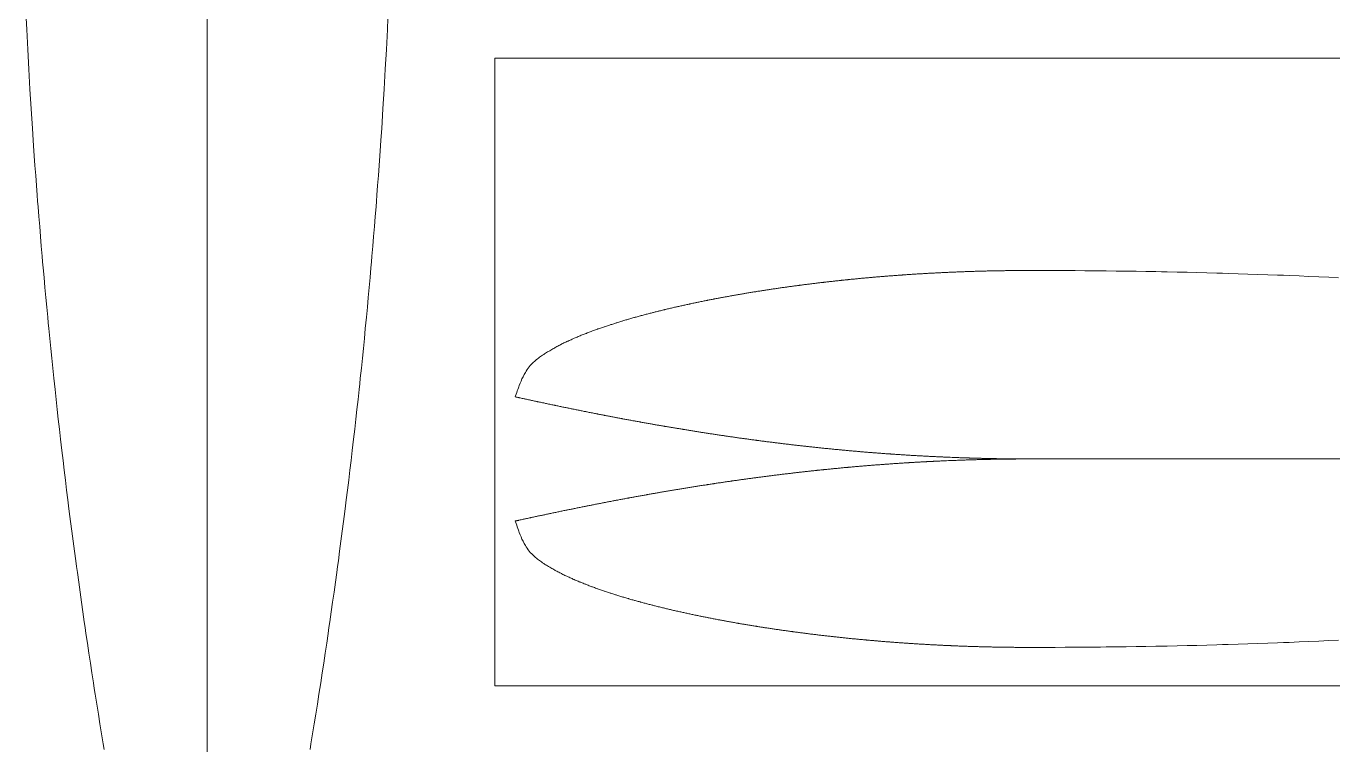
# Model space of a CAD drawing. Units: millimetres at full size, sheet at 1:15. Extents: x -2055 to 2560, y -3096 to 1736.
# Drawn here: x -1852 to 292, y -635 to 545 of the extents above; entities that cross this region are included whole.
import ezdxf

# ---------------------------------------------------------------- set-up
doc = ezdxf.new("R2010")
doc.units = ezdxf.units.MM
doc.header["$LTSCALE"] = 15
doc.layers.add('1-4_B0型紙印刷レイアウト', color=7, linetype='Continuous', lineweight=9)

msp = doc.modelspace()

# ---------------------------------------------------------------- linework, layer by layer
at = {"layer": '1-4_B0型紙印刷レイアウト'}
for p, q in [((-1555.54, 1062.65), (-1555.54, -1242.35)), ((-193.97, -165.59), (2111.03, -165.59))]:
    msp.add_line(p, q, dxfattribs=at)
for points in [[(-1852.49, 557.65), (-1851.56, 538.81), (-1849.89, 506.33), (-1848.11, 473.86), (-1846.24, 441.39), (-1844.25, 408.93), (-1842.16, 376.47), (-1840.9, 357.65), (-1840.26, 348.23), (-1839.12, 331.99), (-1837.96, 315.76), (-1836.77, 299.52), (-1835.56, 283.29), (-1834.32, 267.06), (-1833.59, 257.65), (-1832.86, 248.23), (-1831.57, 231.99), (-1830.26, 215.76), (-1828.92, 199.52), (-1827.56, 183.29), (-1826.18, 167.06), (-1825.37, 157.65), (-1824.55, 148.23), (-1823.11, 131.99), (-1821.65, 115.76), (-1820.17, 99.52), (-1818.66, 83.29), (-1817.13, 67.06), (-1816.22, 57.65), (-1815.31, 48.23), (-1813.71, 31.99), (-1812.09, 15.75), (-1810.43, -0.48), (-1808.76, -16.71), (-1807.06, -32.94), (-1806.06, -42.35), (-1805.05, -51.77)], [(-1258.59, 557.65), (-1259.52, 538.81), (-1261.19, 506.33), (-1262.96, 473.86), (-1264.84, 441.39), (-1266.82, 408.93), (-1268.91, 376.47), (-1270.17, 357.65), (-1270.82, 348.23), (-1271.95, 331.99), (-1273.12, 315.76), (-1274.3, 299.52), (-1275.52, 283.29), (-1276.75, 267.06), (-1277.48, 257.65), (-1278.22, 248.23), (-1279.51, 231.99), (-1280.82, 215.76), (-1282.15, 199.52), (-1283.51, 183.29), (-1284.9, 167.06), (-1285.71, 157.65), (-1286.53, 148.23), (-1287.96, 131.99), (-1289.42, 115.76), (-1290.9, 99.52), (-1292.41, 83.29), (-1293.95, 67.06), (-1294.85, 57.65), (-1295.77, 48.23), (-1297.37, 31.99), (-1298.99, 15.75), (-1300.64, -0.48), (-1302.32, -16.71), (-1304.02, -32.94), (-1305.02, -42.35), (-1306.02, -51.77)], [(-473.03, 131.54), (-473.97, 131.45), (-474.92, 131.37), (-476.54, 131.22), (-478.16, 131.07), (-479.79, 130.92), (-481.41, 130.77), (-483.03, 130.61), (-483.97, 130.52), (-484.92, 130.44), (-486.54, 130.28), (-488.16, 130.12), (-489.79, 129.97), (-491.41, 129.81), (-493.03, 129.65), (-493.97, 129.56), (-494.92, 129.47), (-496.54, 129.31), (-498.16, 129.15), (-499.79, 128.98), (-501.41, 128.82), (-503.03, 128.65), (-503.97, 128.56), (-504.92, 128.46), (-506.54, 128.3), (-508.16, 128.13), (-509.79, 127.96), (-511.41, 127.79), (-513.03, 127.62), (-513.97, 127.52), (-514.92, 127.42), (-516.54, 127.25), (-518.16, 127.08), (-519.79, 126.9), (-521.41, 126.73), (-523.03, 126.55), (-523.97, 126.45), (-524.92, 126.35), (-526.54, 126.17), (-528.16, 125.99)], [(-416.54, 136.12), (-418.16, 136), (-419.79, 135.88), (-421.41, 135.76), (-423.03, 135.65), (-423.97, 135.58), (-424.92, 135.51), (-426.54, 135.39), (-428.16, 135.26), (-429.79, 135.14), (-431.41, 135.02), (-433.03, 134.89), (-433.97, 134.82), (-434.92, 134.75), (-436.54, 134.62), (-438.16, 134.49), (-439.79, 134.37), (-441.41, 134.24), (-443.03, 134.11), (-443.97, 134.03), (-444.92, 133.96), (-446.54, 133.83), (-448.16, 133.69), (-449.79, 133.56), (-451.41, 133.43), (-453.03, 133.29), (-453.97, 133.21), (-454.92, 133.13), (-456.54, 133), (-458.16, 132.86), (-459.79, 132.72), (-461.41, 132.57), (-463.03, 132.43), (-463.97, 132.35), (-464.92, 132.27), (-466.54, 132.12), (-468.16, 131.98), (-469.79, 131.83), (-471.41, 131.69), (-473.03, 131.54)], [(-361.41, 139.52), (-363.03, 139.44), (-363.97, 139.39), (-364.92, 139.34), (-366.54, 139.25), (-368.16, 139.16), (-369.79, 139.07), (-371.41, 138.98), (-373.03, 138.89), (-373.97, 138.84), (-374.92, 138.78), (-376.54, 138.69), (-378.16, 138.6), (-379.79, 138.5), (-381.41, 138.41), (-383.03, 138.31), (-383.97, 138.25), (-384.92, 138.2), (-386.54, 138.1), (-388.16, 138), (-389.79, 137.9), (-391.41, 137.8), (-393.03, 137.69), (-393.97, 137.64), (-394.92, 137.58), (-396.54, 137.47), (-398.16, 137.37), (-399.79, 137.26), (-401.41, 137.15), (-403.03, 137.05), (-403.97, 136.98), (-404.92, 136.92), (-406.54, 136.81), (-408.16, 136.7), (-409.79, 136.59), (-411.41, 136.48), (-413.03, 136.36), (-413.97, 136.3), (-414.92, 136.23), (-416.54, 136.12)], [(-304.92, 141.95), (-306.54, 141.9), (-308.16, 141.84), (-309.79, 141.78), (-311.41, 141.73), (-313.03, 141.67), (-313.97, 141.63), (-314.92, 141.6), (-316.54, 141.54), (-318.16, 141.48), (-319.79, 141.41), (-321.41, 141.35), (-323.03, 141.29), (-323.97, 141.25), (-324.92, 141.21), (-326.54, 141.15), (-328.16, 141.08), (-329.79, 141.01), (-331.41, 140.94), (-333.03, 140.88), (-333.97, 140.83), (-334.92, 140.79), (-336.54, 140.72), (-338.16, 140.65), (-339.79, 140.58), (-341.41, 140.5), (-343.03, 140.43), (-343.97, 140.39), (-344.92, 140.34), (-346.54, 140.27), (-348.16, 140.19), (-349.79, 140.11), (-351.41, 140.03), (-353.03, 139.95), (-353.97, 139.9), (-354.92, 139.86), (-356.54, 139.77), (-358.16, 139.69), (-359.79, 139.61), (-361.41, 139.52)], [(-249.79, 143.29), (-251.41, 143.27), (-253.03, 143.24), (-253.97, 143.22), (-254.92, 143.21), (-256.54, 143.18), (-258.16, 143.15), (-259.79, 143.12), (-261.41, 143.09), (-263.03, 143.06), (-263.97, 143.04), (-264.92, 143.02), (-266.54, 142.99), (-268.16, 142.96), (-269.79, 142.92), (-271.41, 142.89), (-273.03, 142.85), (-273.97, 142.83), (-274.92, 142.81), (-276.54, 142.77), (-278.16, 142.73), (-279.79, 142.69), (-281.41, 142.65), (-283.03, 142.6), (-283.97, 142.58), (-284.92, 142.55), (-286.54, 142.51), (-288.16, 142.46), (-289.79, 142.42), (-291.41, 142.37), (-293.03, 142.32), (-293.97, 142.3), (-294.92, 142.27), (-296.54, 142.22), (-298.16, 142.17), (-299.79, 142.12), (-301.41, 142.07), (-303.03, 142.01), (-303.97, 141.98), (-304.92, 141.95)], [(-193.97, 143.64), (-194.92, 143.64), (-196.54, 143.64), (-198.16, 143.64), (-199.79, 143.64), (-201.41, 143.64), (-203.03, 143.64), (-203.97, 143.64), (-204.92, 143.64), (-206.54, 143.64), (-208.16, 143.63), (-209.79, 143.63), (-211.41, 143.63), (-213.03, 143.62), (-213.97, 143.62), (-214.92, 143.62), (-216.54, 143.61), (-218.16, 143.61), (-219.79, 143.6), (-221.41, 143.59), (-223.03, 143.58), (-223.97, 143.57), (-224.92, 143.57), (-226.54, 143.55), (-228.16, 143.54), (-229.79, 143.53), (-231.41, 143.51), (-233.03, 143.5), (-233.97, 143.49), (-234.92, 143.48), (-236.54, 143.46), (-238.16, 143.45), (-239.79, 143.43), (-241.41, 143.41), (-243.03, 143.39), (-243.97, 143.37), (-244.92, 143.36), (-246.54, 143.34), (-248.16, 143.32), (-249.79, 143.29)], [(-193.97, 143.64), (-193.5, 143.64), (-192.69, 143.64), (-191.88, 143.64), (-191.07, 143.64), (-190.26, 143.64), (-189.44, 143.64), (-188.97, 143.64), (-179.56, 143.62), (-163.32, 143.58), (-147.09, 143.5), (-130.86, 143.39), (-114.62, 143.26), (-98.39, 143.11), (-88.97, 143.01), (-79.56, 142.91), (-63.32, 142.71), (-47.09, 142.5), (-30.86, 142.26), (-14.62, 142), (1.61, 141.72), (11.03, 141.54), (20.44, 141.36), (36.68, 141.01), (52.91, 140.64), (69.15, 140.25), (85.38, 139.83), (101.61, 139.38), (111.03, 139.11), (120.44, 138.83), (136.68, 138.33), (152.91, 137.8), (169.15, 137.25), (185.38, 136.67), (201.61, 136.07), (211.03, 135.71), (220.44, 135.34), (236.68, 134.68), (252.91, 134), (269.15, 133.29)], [(269.15, 133.29), (285.38, 132.56), (301.61, 131.8)], [(-639.79, 111.27), (-641.41, 111.02), (-643.03, 110.77), (-643.97, 110.62), (-644.92, 110.47), (-646.54, 110.22), (-648.16, 109.96), (-649.79, 109.71), (-651.41, 109.45), (-653.03, 109.19), (-653.97, 109.04), (-654.92, 108.89), (-656.54, 108.63), (-658.16, 108.36), (-659.79, 108.1), (-661.41, 107.84), (-663.03, 107.57), (-663.97, 107.41), (-664.92, 107.26), (-666.54, 106.99), (-668.16, 106.72), (-669.79, 106.45), (-671.41, 106.18), (-673.03, 105.9), (-673.97, 105.75), (-674.92, 105.59), (-676.54, 105.32), (-678.16, 105.05), (-679.79, 104.77), (-681.41, 104.5), (-683.03, 104.22), (-683.97, 104.06), (-684.92, 103.89), (-686.54, 103.61), (-688.16, 103.32), (-689.79, 103.03), (-691.41, 102.74), (-693.03, 102.45), (-693.97, 102.28), (-694.92, 102.11)], [(-583.97, 119.23), (-584.92, 119.11), (-586.54, 118.89), (-588.16, 118.68), (-589.79, 118.46), (-591.41, 118.24), (-593.03, 118.03), (-593.97, 117.9), (-594.92, 117.77), (-596.54, 117.55), (-598.16, 117.33), (-599.79, 117.1), (-601.41, 116.88), (-603.03, 116.65), (-603.97, 116.52), (-604.92, 116.39), (-606.54, 116.16), (-608.16, 115.94), (-609.79, 115.71), (-611.41, 115.47), (-613.03, 115.24), (-613.97, 115.11), (-614.92, 114.97), (-616.54, 114.74), (-618.16, 114.5), (-619.79, 114.27), (-621.41, 114.03), (-623.03, 113.79), (-623.97, 113.65), (-624.92, 113.51), (-626.54, 113.27), (-628.16, 113.03), (-629.79, 112.79), (-631.41, 112.54), (-633.03, 112.3), (-633.97, 112.16), (-634.92, 112.01), (-636.54, 111.77), (-638.16, 111.52), (-639.79, 111.27)], [(-528.16, 125.99), (-529.79, 125.81), (-531.41, 125.63), (-533.03, 125.45), (-533.97, 125.34), (-534.92, 125.23), (-536.54, 125.05), (-538.16, 124.86), (-539.79, 124.68), (-541.41, 124.49), (-543.03, 124.3), (-543.97, 124.19), (-544.92, 124.08), (-546.54, 123.89), (-548.16, 123.7), (-549.79, 123.51), (-551.41, 123.32), (-553.03, 123.12), (-553.97, 123.01), (-554.92, 122.9), (-556.54, 122.7), (-558.16, 122.5), (-559.79, 122.31), (-561.41, 122.11), (-563.03, 121.91), (-563.97, 121.79), (-564.92, 121.67), (-566.54, 121.47), (-568.16, 121.27), (-569.79, 121.06), (-571.41, 120.86), (-573.03, 120.65), (-573.97, 120.53), (-574.92, 120.41), (-576.54, 120.2), (-578.16, 119.99), (-579.79, 119.78), (-581.41, 119.57), (-583.03, 119.36), (-583.97, 119.23)], [(-751.41, 91.23), (-753.03, 90.89), (-753.97, 90.69), (-754.92, 90.49), (-756.54, 90.15), (-758.16, 89.81), (-759.79, 89.47), (-761.41, 89.12), (-763.03, 88.78), (-763.97, 88.57), (-764.92, 88.37), (-766.54, 88.02), (-768.16, 87.67), (-769.79, 87.32), (-771.41, 86.96), (-773.03, 86.6), (-773.97, 86.4), (-774.92, 86.19), (-776.54, 85.83), (-778.16, 85.47), (-779.79, 85.1), (-781.41, 84.74), (-783.03, 84.37), (-783.97, 84.16), (-784.92, 83.95), (-786.54, 83.58), (-788.16, 83.2), (-789.79, 82.83), (-791.41, 82.46), (-793.03, 82.08), (-793.97, 81.86), (-794.92, 81.64), (-796.54, 81.26), (-798.16, 80.88), (-799.79, 80.49), (-801.41, 80.1), (-803.03, 79.72), (-803.97, 79.49), (-804.92, 79.26), (-806.54, 78.87)], [(-694.92, 102.11), (-696.54, 101.82), (-698.16, 101.52), (-699.79, 101.23), (-701.41, 100.94), (-703.03, 100.64), (-703.97, 100.47), (-704.92, 100.3), (-706.54, 100), (-708.16, 99.7), (-709.79, 99.4), (-711.41, 99.1), (-713.03, 98.79), (-713.97, 98.62), (-714.92, 98.44), (-716.54, 98.13), (-718.16, 97.83), (-719.79, 97.52), (-721.41, 97.21), (-723.03, 96.9), (-723.97, 96.71), (-724.92, 96.53), (-726.54, 96.22), (-728.16, 95.9), (-729.79, 95.59), (-731.41, 95.27), (-733.03, 94.95), (-733.97, 94.76), (-734.92, 94.57), (-736.54, 94.25), (-738.16, 93.93), (-739.79, 93.6), (-741.41, 93.27), (-743.03, 92.94), (-743.97, 92.75), (-744.92, 92.56), (-746.54, 92.23), (-748.16, 91.9), (-749.79, 91.56), (-751.41, 91.23)], [(-806.54, 78.87), (-808.16, 78.48), (-809.79, 78.08), (-811.41, 77.68), (-813.03, 77.29), (-813.97, 77.05), (-814.92, 76.82), (-816.54, 76.42), (-818.16, 76.01), (-819.79, 75.6), (-821.41, 75.19), (-823.03, 74.78), (-823.97, 74.54), (-824.92, 74.3), (-826.54, 73.88), (-828.16, 73.47), (-829.79, 73.05), (-831.41, 72.62), (-833.03, 72.2), (-833.97, 71.95), (-834.92, 71.7), (-836.54, 71.27), (-838.16, 70.84), (-839.79, 70.41), (-841.41, 69.97), (-843.03, 69.53), (-843.97, 69.28), (-844.92, 69.02), (-846.54, 68.58), (-848.17, 68.13), (-849.79, 67.69), (-851.41, 67.23), (-853.03, 66.78), (-853.97, 66.52), (-854.92, 66.25), (-856.54, 65.79), (-858.17, 65.33), (-859.79, 64.87), (-861.41, 64.4), (-863.03, 63.93)], [(-918.17, 46.18), (-919.8, 45.59), (-921.42, 45), (-923.04, 44.4), (-923.97, 44.04), (-924.92, 43.68), (-926.54, 43.05), (-928.17, 42.42), (-929.79, 41.78), (-931.41, 41.14), (-933.03, 40.5), (-933.97, 40.13), (-934.92, 39.76), (-936.54, 39.13), (-938.17, 38.5), (-939.79, 37.87), (-941.42, 37.24), (-943.04, 36.59), (-943.97, 36.22), (-944.92, 35.83), (-946.55, 35.16), (-948.18, 34.48), (-949.8, 33.79), (-951.42, 33.09), (-953.04, 32.38), (-953.97, 31.97), (-954.92, 31.56), (-956.55, 30.83), (-958.17, 30.11), (-959.8, 29.37), (-961.42, 28.63), (-963.04, 27.89), (-963.97, 27.45), (-964.92, 27.01), (-966.55, 26.23), (-968.18, 25.45), (-969.8, 24.67), (-971.42, 23.87), (-973.04, 23.06), (-973.97, 22.59)], [(-863.03, 63.93), (-863.97, 63.66), (-864.92, 63.39), (-866.54, 62.91), (-868.17, 62.44), (-869.79, 61.96), (-871.41, 61.47), (-873.03, 60.99), (-873.97, 60.71), (-874.92, 60.42), (-876.54, 59.93), (-878.17, 59.44), (-879.79, 58.94), (-881.41, 58.44), (-883.03, 57.93), (-883.97, 57.64), (-884.92, 57.34), (-886.54, 56.83), (-888.17, 56.32), (-889.79, 55.8), (-891.41, 55.28), (-893.03, 54.76), (-893.97, 54.45), (-894.92, 54.14), (-896.54, 53.61), (-898.17, 53.08), (-899.79, 52.54), (-901.41, 52), (-903.03, 51.45), (-903.97, 51.13), (-904.92, 50.81), (-906.54, 50.26), (-908.17, 49.7), (-909.79, 49.13), (-911.41, 48.57), (-913.03, 48), (-913.97, 47.67), (-914.92, 47.34), (-916.55, 46.76), (-918.17, 46.18)], [(-973.97, 22.59), (-974.92, 22.11), (-976.56, 21.26), (-978.19, 20.41), (-979.81, 19.55), (-981.43, 18.68), (-983.04, 17.8), (-983.97, 17.28), (-984.92, 16.76), (-986.56, 15.84), (-988.19, 14.91), (-989.81, 13.97), (-991.43, 13.03), (-993.04, 12.07), (-993.97, 11.51), (-994.93, 10.94), (-996.56, 9.95), (-998.19, 8.94), (-999.82, 7.92), (-1001.43, 6.9), (-1003.04, 5.86), (-1003.97, 5.25), (-1004.94, 4.61), (-1006.59, 3.5), (-1008.23, 2.36), (-1009.86, 1.21), (-1011.47, 0.03), (-1013.06, -1.17), (-1013.97, -1.88), (-1014.98, -2.68), (-1016.68, -4.1), (-1018.35, -5.55), (-1019.98, -7.05), (-1021.57, -8.59), (-1023.11, -10.18), (-1023.97, -11.12), (-1025.04, -12.34), (-1026.82, -14.49), (-1028.52, -16.71), (-1030.14, -19)], [(-1030.14, -19), (-1031.68, -21.33), (-1033.15, -23.72), (-1033.97, -25.12), (-1035.09, -27.11), (-1036.92, -30.59), (-1038.63, -34.12), (-1040.23, -37.71), (-1041.75, -41.34), (-1043.18, -45), (-1043.97, -47.14), (-1044.54, -48.69), (-1045.48, -51.37), (-1046.4, -54.06), (-1047.3, -56.76), (-1048.19, -59.46), (-1049.07, -62.16), (-1049.57, -63.73)], [(-1805.05, -51.77), (-1803.3, -68.01), (-1801.52, -84.25), (-1799.71, -100.48), (-1797.88, -116.71), (-1796.03, -132.94), (-1794.94, -142.35), (-1793.84, -151.77), (-1791.93, -168.01), (-1789.99, -184.25), (-1788.02, -200.48), (-1786.03, -216.71), (-1784.01, -232.94), (-1782.82, -242.35), (-1781.63, -251.77), (-1779.56, -268.01), (-1777.46, -284.25), (-1775.33, -300.48), (-1773.18, -316.71), (-1771, -332.94), (-1769.73, -342.35), (-1768.44, -351.77), (-1766.21, -368.01), (-1763.95, -384.25), (-1761.66, -400.48), (-1759.35, -416.71), (-1757.01, -432.94), (-1755.65, -442.35), (-1754.27, -451.77), (-1751.88, -468.01), (-1749.46, -484.25), (-1747.01, -500.48), (-1744.54, -516.71), (-1742.04, -532.94), (-1740.58, -542.35), (-1739.11, -551.77), (-1736.56, -568.01), (-1733.97, -584.25), (-1731.37, -600.49), (-1728.73, -616.72)], [(-1306.02, -51.77), (-1307.78, -68.01), (-1309.56, -84.25), (-1311.36, -100.48), (-1313.19, -116.71), (-1315.05, -132.94), (-1316.14, -142.35), (-1317.23, -151.77), (-1319.15, -168.01), (-1321.09, -184.25), (-1323.06, -200.48), (-1325.05, -216.71), (-1327.07, -232.94), (-1328.25, -242.35), (-1329.44, -251.77), (-1331.52, -268.01), (-1333.62, -284.25), (-1335.75, -300.48), (-1337.9, -316.71), (-1340.07, -332.94), (-1341.35, -342.35), (-1342.63, -351.77), (-1344.87, -368.01), (-1347.13, -384.25), (-1349.41, -400.48), (-1351.73, -416.71), (-1354.06, -432.94), (-1355.43, -442.35), (-1356.81, -451.77), (-1359.2, -468.01), (-1361.62, -484.25), (-1364.06, -500.48), (-1366.54, -516.71), (-1369.03, -532.94), (-1370.49, -542.35), (-1371.96, -551.77), (-1374.52, -568.01), (-1377.1, -584.25), (-1379.71, -600.49), (-1382.34, -616.72)], [(-1039.79, -65.87), (-1041.41, -65.52), (-1043.03, -65.16), (-1043.97, -64.96), (-1044.5, -64.84), (-1045.41, -64.64), (-1046.32, -64.44), (-1047.23, -64.24), (-1048.14, -64.04), (-1049.05, -63.84), (-1049.57, -63.73)], [(-983.97, -77.79), (-984.92, -77.6), (-986.54, -77.26), (-988.16, -76.92), (-989.79, -76.58), (-991.41, -76.24), (-993.03, -75.89), (-993.97, -75.7), (-994.92, -75.5), (-996.54, -75.16), (-998.16, -74.81), (-999.79, -74.47), (-1001.41, -74.13), (-1003.03, -73.78), (-1003.97, -73.58), (-1004.92, -73.38), (-1006.54, -73.04), (-1008.16, -72.69), (-1009.79, -72.35), (-1011.41, -72), (-1013.03, -71.65), (-1013.97, -71.45), (-1014.92, -71.25), (-1016.54, -70.9), (-1018.16, -70.55), (-1019.79, -70.2), (-1021.41, -69.85), (-1023.03, -69.51), (-1023.97, -69.3), (-1024.92, -69.1), (-1026.54, -68.75), (-1028.16, -68.4), (-1029.79, -68.05), (-1031.41, -67.69), (-1033.03, -67.34), (-1033.97, -67.14), (-1034.92, -66.93), (-1036.54, -66.58), (-1038.16, -66.23), (-1039.79, -65.87)], [(-928.16, -89.15), (-929.79, -88.83), (-931.41, -88.51), (-933.03, -88.18), (-933.97, -87.99), (-934.92, -87.81), (-936.54, -87.48), (-938.16, -87.16), (-939.79, -86.83), (-941.41, -86.51), (-943.03, -86.18), (-943.97, -85.99), (-944.92, -85.8), (-946.54, -85.48), (-948.16, -85.15), (-949.79, -84.82), (-951.41, -84.49), (-953.03, -84.16), (-953.97, -83.97), (-954.92, -83.78), (-956.54, -83.45), (-958.16, -83.12), (-959.79, -82.79), (-961.41, -82.46), (-963.03, -82.12), (-963.97, -81.93), (-964.92, -81.74), (-966.54, -81.4), (-968.16, -81.07), (-969.79, -80.74), (-971.41, -80.4), (-973.03, -80.07), (-973.97, -79.87), (-974.92, -79.68), (-976.54, -79.34), (-978.16, -79), (-979.79, -78.66), (-981.41, -78.33), (-983.03, -77.99), (-983.97, -77.79)], [(-873.03, -99.76), (-873.97, -99.58), (-874.92, -99.41), (-876.54, -99.1), (-878.16, -98.8), (-879.79, -98.49), (-881.41, -98.19), (-883.03, -97.88), (-883.97, -97.7), (-884.92, -97.52), (-886.54, -97.22), (-888.16, -96.91), (-889.79, -96.6), (-891.41, -96.29), (-893.03, -95.98), (-893.97, -95.8), (-894.92, -95.62), (-896.54, -95.31), (-898.16, -95), (-899.79, -94.69), (-901.41, -94.38), (-903.03, -94.06), (-903.97, -93.88), (-904.92, -93.7), (-906.54, -93.39), (-908.16, -93.07), (-909.79, -92.76), (-911.41, -92.44), (-913.03, -92.12), (-913.97, -91.94), (-914.92, -91.76), (-916.54, -91.44), (-918.16, -91.12), (-919.79, -90.8), (-921.41, -90.48), (-923.03, -90.16), (-923.97, -89.98), (-924.92, -89.79), (-926.54, -89.47), (-928.16, -89.15)], [(-816.54, -109.95), (-818.16, -109.66), (-819.79, -109.38), (-821.41, -109.1), (-823.03, -108.81), (-823.97, -108.65), (-824.92, -108.48), (-826.54, -108.19), (-828.16, -107.91), (-829.79, -107.62), (-831.41, -107.33), (-833.03, -107.05), (-833.97, -106.88), (-834.92, -106.71), (-836.54, -106.42), (-838.16, -106.13), (-839.79, -105.84), (-841.41, -105.55), (-843.03, -105.26), (-843.97, -105.09), (-844.92, -104.92), (-846.54, -104.62), (-848.16, -104.33), (-849.79, -104.04), (-851.41, -103.74), (-853.03, -103.45), (-853.97, -103.27), (-854.92, -103.1), (-856.54, -102.81), (-858.16, -102.51), (-859.79, -102.21), (-861.41, -101.91), (-863.03, -101.61), (-863.97, -101.44), (-864.92, -101.26), (-866.54, -100.96), (-868.16, -100.66), (-869.79, -100.36), (-871.41, -100.06), (-873.03, -99.76)], [(-761.41, -119.17), (-763.03, -118.91), (-763.97, -118.76), (-764.92, -118.61), (-766.54, -118.35), (-768.16, -118.08), (-769.79, -117.82), (-771.41, -117.55), (-773.03, -117.29), (-773.97, -117.13), (-774.92, -116.98), (-776.54, -116.71), (-778.16, -116.45), (-779.79, -116.18), (-781.41, -115.91), (-783.03, -115.64), (-783.97, -115.48), (-784.92, -115.33), (-786.54, -115.06), (-788.16, -114.79), (-789.79, -114.51), (-791.41, -114.24), (-793.03, -113.97), (-793.97, -113.81), (-794.92, -113.65), (-796.54, -113.38), (-798.16, -113.1), (-799.79, -112.83), (-801.41, -112.55), (-803.03, -112.27), (-803.97, -112.11), (-804.92, -111.95), (-806.54, -111.67), (-808.16, -111.39), (-809.79, -111.11), (-811.41, -110.83), (-813.03, -110.55), (-813.97, -110.39), (-814.92, -110.23), (-816.54, -109.95)], [(-704.92, -127.86), (-706.54, -127.62), (-708.16, -127.38), (-709.79, -127.14), (-711.41, -126.9), (-713.03, -126.66), (-713.97, -126.52), (-714.92, -126.38), (-716.54, -126.14), (-718.16, -125.89), (-719.79, -125.65), (-721.41, -125.4), (-723.03, -125.16), (-723.97, -125.02), (-724.92, -124.87), (-726.54, -124.63), (-728.16, -124.38), (-729.79, -124.13), (-731.41, -123.88), (-733.03, -123.64), (-733.97, -123.49), (-734.92, -123.35), (-736.54, -123.09), (-738.16, -122.84), (-739.79, -122.59), (-741.41, -122.34), (-743.03, -122.09), (-743.97, -121.94), (-744.92, -121.79), (-746.54, -121.54), (-748.16, -121.28), (-749.79, -121.03), (-751.41, -120.77), (-753.03, -120.51), (-753.97, -120.36), (-754.92, -120.21), (-756.54, -119.95), (-758.16, -119.69), (-759.79, -119.43), (-761.41, -119.17)], [(-649.79, -135.53), (-651.41, -135.32), (-653.03, -135.1), (-653.97, -134.98), (-654.92, -134.85), (-656.54, -134.64), (-658.16, -134.42), (-659.79, -134.2), (-661.41, -133.98), (-663.03, -133.76), (-663.97, -133.63), (-664.92, -133.51), (-666.54, -133.28), (-668.16, -133.06), (-669.79, -132.84), (-671.41, -132.62), (-673.03, -132.39), (-673.97, -132.26), (-674.92, -132.13), (-676.54, -131.91), (-678.16, -131.68), (-679.79, -131.45), (-681.41, -131.23), (-683.03, -131), (-683.97, -130.87), (-684.92, -130.73), (-686.54, -130.5), (-688.16, -130.27), (-689.79, -130.04), (-691.41, -129.81), (-693.03, -129.58), (-693.97, -129.44), (-694.92, -129.31), (-696.54, -129.07), (-698.16, -128.84), (-699.79, -128.6), (-701.41, -128.37), (-703.03, -128.13), (-703.97, -127.99), (-704.92, -127.86)], [(-593.97, -142.47), (-594.92, -142.36), (-596.54, -142.17), (-598.16, -141.98), (-599.79, -141.79), (-601.41, -141.6), (-603.03, -141.4), (-603.97, -141.29), (-604.92, -141.18), (-606.54, -140.98), (-608.16, -140.79), (-609.79, -140.59), (-611.41, -140.4), (-613.03, -140.2), (-613.97, -140.08), (-614.92, -139.97), (-616.54, -139.77), (-618.16, -139.57), (-619.79, -139.37), (-621.41, -139.17), (-623.03, -138.97), (-623.97, -138.85), (-624.92, -138.73), (-626.54, -138.53), (-628.16, -138.32), (-629.79, -138.12), (-631.41, -137.91), (-633.03, -137.71), (-633.97, -137.59), (-634.92, -137.46), (-636.54, -137.26), (-638.16, -137.05), (-639.79, -136.84), (-641.41, -136.63), (-643.03, -136.42), (-643.97, -136.3), (-644.92, -136.17), (-646.54, -135.96), (-648.16, -135.75), (-649.79, -135.53)], [(-538.16, -148.54), (-539.79, -148.38), (-541.41, -148.21), (-543.03, -148.05), (-543.97, -147.95), (-544.92, -147.85), (-546.54, -147.69), (-548.16, -147.52), (-549.79, -147.35), (-551.41, -147.18), (-553.03, -147.01), (-553.97, -146.91), (-554.92, -146.81), (-556.54, -146.64), (-558.16, -146.47), (-559.79, -146.3), (-561.41, -146.12), (-563.03, -145.95), (-563.97, -145.84), (-564.92, -145.74), (-566.54, -145.57), (-568.16, -145.39), (-569.79, -145.21), (-571.41, -145.03), (-573.03, -144.85), (-573.97, -144.75), (-574.92, -144.64), (-576.54, -144.46), (-578.16, -144.28), (-579.79, -144.1), (-581.41, -143.92), (-583.03, -143.73), (-583.97, -143.62), (-584.92, -143.52), (-586.54, -143.33), (-588.16, -143.14), (-589.79, -142.96), (-591.41, -142.77), (-593.03, -142.58), (-593.97, -142.47)], [(-483.03, -153.66), (-483.97, -153.58), (-484.92, -153.5), (-486.54, -153.36), (-488.16, -153.22), (-489.79, -153.08), (-491.41, -152.94), (-493.03, -152.8), (-493.97, -152.72), (-494.92, -152.63), (-496.54, -152.49), (-498.16, -152.34), (-499.79, -152.2), (-501.41, -152.05), (-503.03, -151.91), (-503.97, -151.82), (-504.92, -151.74), (-506.54, -151.59), (-508.16, -151.44), (-509.79, -151.29), (-511.41, -151.14), (-513.03, -150.99), (-513.97, -150.9), (-514.92, -150.81), (-516.54, -150.66), (-518.16, -150.5), (-519.79, -150.35), (-521.41, -150.19), (-523.03, -150.03), (-523.97, -149.94), (-524.92, -149.85), (-526.54, -149.69), (-528.16, -149.54), (-529.79, -149.38), (-531.41, -149.22), (-533.03, -149.06), (-533.97, -148.96), (-534.92, -148.87), (-536.54, -148.71), (-538.16, -148.54)], [(-426.54, -157.98), (-428.16, -157.87), (-429.79, -157.76), (-431.41, -157.65), (-433.03, -157.53), (-433.97, -157.47), (-434.92, -157.4), (-436.54, -157.29), (-438.16, -157.17), (-439.79, -157.05), (-441.41, -156.94), (-443.03, -156.82), (-443.97, -156.75), (-444.92, -156.68), (-446.54, -156.56), (-448.16, -156.44), (-449.79, -156.32), (-451.41, -156.2), (-453.03, -156.07), (-453.97, -156), (-454.92, -155.93), (-456.54, -155.81), (-458.16, -155.68), (-459.79, -155.55), (-461.41, -155.43), (-463.03, -155.3), (-463.97, -155.22), (-464.92, -155.15), (-466.54, -155.02), (-468.16, -154.89), (-469.79, -154.76), (-471.41, -154.63), (-473.03, -154.49), (-473.97, -154.42), (-474.92, -154.34), (-476.54, -154.21), (-478.16, -154.07), (-479.79, -153.94), (-481.41, -153.8), (-483.03, -153.66)], [(-371.41, -161.28), (-373.03, -161.19), (-373.97, -161.14), (-374.92, -161.09), (-376.54, -161.01), (-378.16, -160.92), (-379.79, -160.83), (-381.41, -160.75), (-383.03, -160.66), (-383.97, -160.61), (-384.92, -160.55), (-386.54, -160.46), (-388.16, -160.37), (-389.79, -160.28), (-391.41, -160.19), (-393.03, -160.09), (-393.97, -160.04), (-394.92, -159.98), (-396.54, -159.89), (-398.16, -159.79), (-399.79, -159.69), (-401.41, -159.6), (-403.03, -159.5), (-403.97, -159.44), (-404.92, -159.38), (-406.54, -159.28), (-408.16, -159.18), (-409.79, -159.08), (-411.41, -158.98), (-413.03, -158.87), (-413.97, -158.81), (-414.92, -158.75), (-416.54, -158.65), (-418.16, -158.54), (-419.79, -158.43), (-421.41, -158.33), (-423.03, -158.22), (-423.97, -158.15), (-424.92, -158.09), (-426.54, -157.98)], [(-371.41, -169.91), (-373.03, -170), (-373.97, -170.05), (-374.92, -170.1), (-376.54, -170.18), (-378.16, -170.27), (-379.79, -170.35), (-381.41, -170.44), (-383.03, -170.53), (-383.97, -170.58), (-384.92, -170.64), (-386.54, -170.73), (-388.16, -170.82), (-389.79, -170.91), (-391.41, -171), (-393.03, -171.1), (-393.97, -171.15), (-394.92, -171.21), (-396.54, -171.3), (-398.16, -171.4), (-399.79, -171.49), (-401.41, -171.59), (-403.03, -171.69), (-403.97, -171.75), (-404.92, -171.81), (-406.54, -171.91), (-408.16, -172.01), (-409.79, -172.11), (-411.41, -172.21), (-413.03, -172.32), (-413.97, -172.38), (-414.92, -172.44), (-416.54, -172.54), (-418.16, -172.65), (-419.79, -172.75), (-421.41, -172.86), (-423.03, -172.97), (-423.97, -173.03), (-424.92, -173.1), (-426.54, -173.21)], [(-304.92, -164.02), (-306.54, -163.97), (-308.16, -163.92), (-309.79, -163.87), (-311.41, -163.81), (-313.03, -163.76), (-313.97, -163.73), (-314.92, -163.69), (-316.54, -163.64), (-318.16, -163.58), (-319.79, -163.52), (-321.41, -163.47), (-323.03, -163.41), (-323.97, -163.37), (-325.86, -163.3), (-329.1, -163.18), (-332.35, -163.05), (-335.6, -162.92), (-338.84, -162.79), (-342.09, -162.65), (-343.97, -162.57), (-344.92, -162.53), (-346.54, -162.46), (-348.16, -162.39), (-349.79, -162.32), (-351.41, -162.24), (-353.03, -162.17), (-353.97, -162.13), (-354.92, -162.08), (-356.54, -162.01), (-358.16, -161.93), (-359.79, -161.85), (-361.41, -161.77), (-363.03, -161.7), (-363.97, -161.65), (-364.92, -161.6), (-366.54, -161.52), (-368.16, -161.44), (-369.79, -161.36), (-371.41, -161.28)], [(-304.92, -167.17), (-306.54, -167.22), (-308.16, -167.27), (-309.79, -167.32), (-311.41, -167.38), (-313.03, -167.43), (-313.97, -167.46), (-314.92, -167.49), (-316.54, -167.55), (-318.16, -167.61), (-319.79, -167.66), (-321.41, -167.72), (-323.03, -167.78), (-323.97, -167.82), (-325.86, -167.89), (-329.1, -168.01), (-332.35, -168.14), (-335.6, -168.27), (-338.84, -168.4), (-342.09, -168.54), (-343.97, -168.62), (-344.92, -168.66), (-346.54, -168.73), (-348.16, -168.8), (-349.79, -168.87), (-351.41, -168.95), (-353.03, -169.02), (-353.97, -169.06), (-354.92, -169.11), (-356.54, -169.18), (-358.16, -169.26), (-359.79, -169.34), (-361.41, -169.41), (-363.03, -169.49), (-363.97, -169.54), (-364.92, -169.59), (-366.54, -169.67), (-368.16, -169.75), (-369.79, -169.83), (-371.41, -169.91)], [(-249.79, -165.27), (-251.41, -165.25), (-253.03, -165.22), (-253.97, -165.21), (-254.92, -165.19), (-256.54, -165.17), (-258.16, -165.14), (-259.79, -165.11), (-261.41, -165.08), (-263.03, -165.06), (-263.97, -165.04), (-264.92, -165.02), (-266.54, -164.99), (-268.16, -164.96), (-269.79, -164.93), (-271.41, -164.89), (-273.03, -164.86), (-273.97, -164.84), (-274.92, -164.82), (-276.54, -164.78), (-278.16, -164.74), (-279.79, -164.71), (-281.41, -164.67), (-283.03, -164.63), (-283.97, -164.61), (-284.92, -164.58), (-286.54, -164.54), (-288.16, -164.5), (-289.79, -164.46), (-291.41, -164.41), (-293.03, -164.37), (-293.97, -164.34), (-294.92, -164.32), (-296.54, -164.27), (-298.16, -164.22), (-299.79, -164.18), (-301.41, -164.13), (-303.03, -164.08), (-303.97, -164.05), (-304.92, -164.02)], [(-249.79, -165.92), (-251.41, -165.94), (-253.03, -165.97), (-253.97, -165.98), (-254.92, -166), (-256.54, -166.02), (-258.16, -166.05), (-259.79, -166.08), (-261.41, -166.1), (-263.03, -166.13), (-263.97, -166.15), (-264.92, -166.17), (-266.54, -166.2), (-268.16, -166.23), (-269.79, -166.26), (-271.41, -166.3), (-273.03, -166.33), (-273.97, -166.35), (-274.92, -166.37), (-276.54, -166.41), (-278.16, -166.44), (-279.79, -166.48), (-281.41, -166.52), (-283.03, -166.56), (-283.97, -166.58), (-284.92, -166.61), (-286.54, -166.65), (-288.16, -166.69), (-289.79, -166.73), (-291.41, -166.77), (-293.03, -166.82), (-293.97, -166.84), (-294.92, -166.87), (-296.54, -166.92), (-298.16, -166.96), (-299.79, -167.01), (-301.41, -167.06), (-303.03, -167.11), (-303.97, -167.14), (-304.92, -167.17)], [(-193.97, -165.59), (-194.92, -165.59), (-196.54, -165.59), (-198.16, -165.59), (-199.79, -165.59), (-201.41, -165.59), (-203.03, -165.59), (-203.97, -165.59), (-204.92, -165.59), (-206.54, -165.59), (-208.16, -165.59), (-209.79, -165.59), (-211.41, -165.58), (-213.03, -165.58), (-213.97, -165.58), (-214.92, -165.58), (-216.54, -165.57), (-218.16, -165.56), (-219.79, -165.56), (-221.41, -165.55), (-223.03, -165.54), (-223.97, -165.53), (-224.92, -165.53), (-226.54, -165.52), (-228.16, -165.5), (-229.79, -165.49), (-231.41, -165.48), (-233.03, -165.46), (-233.97, -165.45), (-234.92, -165.45), (-236.54, -165.43), (-238.16, -165.41), (-239.79, -165.4), (-241.41, -165.38), (-243.03, -165.36), (-243.97, -165.35), (-244.92, -165.33), (-246.54, -165.31), (-248.16, -165.29), (-249.79, -165.27)], [(-193.97, -165.59), (-194.92, -165.59), (-196.54, -165.59), (-198.16, -165.59), (-199.79, -165.59), (-201.41, -165.59), (-203.03, -165.59), (-203.97, -165.59), (-204.92, -165.6), (-206.54, -165.6), (-208.16, -165.6), (-209.79, -165.6), (-211.41, -165.6), (-213.03, -165.61), (-213.97, -165.61), (-214.92, -165.61), (-216.54, -165.62), (-218.16, -165.63), (-219.79, -165.63), (-221.41, -165.64), (-223.03, -165.65), (-223.97, -165.66), (-224.92, -165.66), (-226.54, -165.67), (-228.16, -165.69), (-229.79, -165.7), (-231.41, -165.71), (-233.03, -165.73), (-233.97, -165.73), (-234.92, -165.74), (-236.54, -165.76), (-238.16, -165.78), (-239.79, -165.79), (-241.41, -165.81), (-243.03, -165.83), (-243.97, -165.84), (-244.92, -165.85), (-246.54, -165.87), (-248.16, -165.9), (-249.79, -165.92)], [(-593.97, -188.72), (-594.92, -188.83), (-596.54, -189.02), (-598.16, -189.21), (-599.79, -189.4), (-601.41, -189.59), (-603.03, -189.78), (-603.97, -189.9), (-604.92, -190.01), (-606.54, -190.2), (-608.16, -190.4), (-609.79, -190.6), (-611.41, -190.79), (-613.03, -190.99), (-613.97, -191.1), (-614.92, -191.22), (-616.54, -191.42), (-618.16, -191.62), (-619.79, -191.82), (-621.41, -192.02), (-623.03, -192.22), (-623.97, -192.34), (-624.92, -192.46), (-626.54, -192.66), (-628.16, -192.87), (-629.79, -193.07), (-631.41, -193.28), (-633.03, -193.48), (-633.97, -193.6), (-634.92, -193.72), (-636.54, -193.93), (-638.16, -194.14), (-639.79, -194.35), (-641.41, -194.56), (-643.03, -194.77), (-643.97, -194.89), (-644.92, -195.02), (-646.54, -195.23), (-648.16, -195.44), (-649.79, -195.66)], [(-538.16, -182.65), (-539.79, -182.81), (-541.41, -182.98), (-543.03, -183.14), (-543.97, -183.24), (-544.92, -183.33), (-546.54, -183.5), (-548.16, -183.67), (-549.79, -183.84), (-551.41, -184.01), (-553.03, -184.18), (-553.97, -184.28), (-554.92, -184.38), (-556.54, -184.55), (-558.16, -184.72), (-559.79, -184.89), (-561.41, -185.07), (-563.03, -185.24), (-563.97, -185.34), (-564.92, -185.45), (-566.54, -185.62), (-568.16, -185.8), (-569.79, -185.98), (-571.41, -186.16), (-573.03, -186.34), (-573.97, -186.44), (-574.92, -186.54), (-576.54, -186.73), (-578.16, -186.91), (-579.79, -187.09), (-581.41, -187.27), (-583.03, -187.46), (-583.97, -187.56), (-584.92, -187.67), (-586.54, -187.86), (-588.16, -188.04), (-589.79, -188.23), (-591.41, -188.42), (-593.03, -188.61), (-593.97, -188.72)], [(-483.03, -177.53), (-483.97, -177.61), (-484.92, -177.69), (-486.54, -177.83), (-488.16, -177.97), (-489.79, -178.11), (-491.41, -178.25), (-493.03, -178.39), (-493.97, -178.47), (-494.92, -178.56), (-496.54, -178.7), (-498.16, -178.84), (-499.79, -178.99), (-501.41, -179.14), (-503.03, -179.28), (-503.97, -179.37), (-504.92, -179.45), (-506.54, -179.6), (-508.16, -179.75), (-509.79, -179.9), (-511.41, -180.05), (-513.03, -180.2), (-513.97, -180.29), (-514.92, -180.38), (-516.54, -180.53), (-518.16, -180.69), (-519.79, -180.84), (-521.41, -181), (-523.03, -181.15), (-523.97, -181.24), (-524.92, -181.34), (-526.54, -181.49), (-528.16, -181.65), (-529.79, -181.81), (-531.41, -181.97), (-533.03, -182.13), (-533.97, -182.23), (-534.92, -182.32), (-536.54, -182.48), (-538.16, -182.65)], [(-426.54, -173.21), (-428.16, -173.32), (-429.79, -173.43), (-431.41, -173.54), (-433.03, -173.66), (-433.97, -173.72), (-434.92, -173.79), (-436.54, -173.9), (-438.16, -174.02), (-439.79, -174.14), (-441.41, -174.25), (-443.03, -174.37), (-443.97, -174.44), (-444.92, -174.51), (-446.54, -174.63), (-448.16, -174.75), (-449.79, -174.87), (-451.41, -174.99), (-453.03, -175.12), (-453.97, -175.19), (-454.92, -175.26), (-456.54, -175.38), (-458.16, -175.51), (-459.79, -175.63), (-461.41, -175.76), (-463.03, -175.89), (-463.97, -175.96), (-464.92, -176.04), (-466.54, -176.17), (-468.16, -176.3), (-469.79, -176.43), (-471.41, -176.56), (-473.03, -176.69), (-473.97, -176.77), (-474.92, -176.85), (-476.54, -176.98), (-478.16, -177.12), (-479.79, -177.25), (-481.41, -177.39), (-483.03, -177.53)], [(-761.41, -212.01), (-763.03, -212.28), (-763.97, -212.43), (-764.92, -212.58), (-766.54, -212.84), (-768.16, -213.11), (-769.79, -213.37), (-771.41, -213.63), (-773.03, -213.9), (-773.97, -214.05), (-774.92, -214.21), (-776.54, -214.47), (-778.16, -214.74), (-779.79, -215.01), (-781.41, -215.28), (-783.03, -215.55), (-783.97, -215.7), (-784.92, -215.86), (-786.54, -216.13), (-788.16, -216.4), (-789.79, -216.67), (-791.41, -216.95), (-793.03, -217.22), (-793.97, -217.38), (-794.92, -217.54), (-796.54, -217.81), (-798.16, -218.09), (-799.79, -218.36), (-801.41, -218.64), (-803.03, -218.92), (-803.97, -219.08), (-804.92, -219.24), (-806.54, -219.52), (-808.16, -219.79), (-809.79, -220.07), (-811.41, -220.35), (-813.03, -220.63), (-813.97, -220.8), (-814.92, -220.96), (-816.54, -221.24)], [(-704.92, -203.33), (-706.54, -203.57), (-708.16, -203.81), (-709.79, -204.05), (-711.41, -204.29), (-713.03, -204.53), (-713.97, -204.67), (-714.92, -204.81), (-716.54, -205.05), (-718.16, -205.3), (-719.79, -205.54), (-721.41, -205.78), (-723.03, -206.03), (-723.97, -206.17), (-724.92, -206.31), (-726.54, -206.56), (-728.16, -206.81), (-729.79, -207.06), (-731.41, -207.3), (-733.03, -207.55), (-733.97, -207.7), (-734.92, -207.84), (-736.54, -208.09), (-738.16, -208.35), (-739.79, -208.6), (-741.41, -208.85), (-743.03, -209.1), (-743.97, -209.25), (-744.92, -209.4), (-746.54, -209.65), (-748.16, -209.91), (-749.79, -210.16), (-751.41, -210.42), (-753.03, -210.68), (-753.97, -210.83), (-754.92, -210.98), (-756.54, -211.23), (-758.16, -211.49), (-759.79, -211.75), (-761.41, -212.01)], [(-649.79, -195.66), (-651.41, -195.87), (-653.03, -196.09), (-653.97, -196.21), (-654.92, -196.34), (-656.54, -196.55), (-658.16, -196.77), (-659.79, -196.99), (-661.41, -197.21), (-663.03, -197.43), (-663.97, -197.55), (-664.92, -197.68), (-666.54, -197.9), (-668.16, -198.13), (-669.79, -198.35), (-671.41, -198.57), (-673.03, -198.8), (-673.97, -198.93), (-674.92, -199.06), (-676.54, -199.28), (-678.16, -199.51), (-679.79, -199.73), (-681.41, -199.96), (-683.03, -200.19), (-683.97, -200.32), (-684.92, -200.46), (-686.54, -200.69), (-688.16, -200.92), (-689.79, -201.15), (-691.41, -201.38), (-693.03, -201.61), (-693.97, -201.75), (-694.92, -201.88), (-696.54, -202.12), (-698.16, -202.35), (-699.79, -202.59), (-701.41, -202.82), (-703.03, -203.06), (-703.97, -203.2), (-704.92, -203.33)], [(-873.03, -231.43), (-873.97, -231.61), (-874.92, -231.78), (-876.54, -232.09), (-878.16, -232.39), (-879.79, -232.7), (-881.41, -233), (-883.03, -233.31), (-883.97, -233.49), (-884.92, -233.66), (-886.54, -233.97), (-888.16, -234.28), (-889.79, -234.59), (-891.41, -234.9), (-893.03, -235.21), (-893.97, -235.39), (-894.92, -235.57), (-896.54, -235.88), (-898.16, -236.19), (-899.79, -236.5), (-901.41, -236.81), (-903.03, -237.13), (-903.97, -237.31), (-904.92, -237.49), (-906.54, -237.8), (-908.16, -238.12), (-909.79, -238.43), (-911.41, -238.75), (-913.03, -239.07), (-913.97, -239.25), (-914.92, -239.43), (-916.54, -239.75), (-918.16, -240.07), (-919.79, -240.39), (-921.41, -240.71), (-923.03, -241.03), (-923.97, -241.21), (-924.92, -241.4), (-926.54, -241.72), (-928.16, -242.04)], [(-816.54, -221.24), (-818.16, -221.53), (-819.79, -221.81), (-821.41, -222.09), (-823.03, -222.38), (-823.97, -222.54), (-824.92, -222.71), (-826.54, -222.99), (-828.16, -223.28), (-829.79, -223.57), (-831.41, -223.86), (-833.03, -224.14), (-833.97, -224.31), (-834.92, -224.48), (-836.54, -224.77), (-838.16, -225.06), (-839.79, -225.35), (-841.41, -225.64), (-843.03, -225.93), (-843.97, -226.1), (-844.92, -226.27), (-846.54, -226.56), (-848.16, -226.86), (-849.79, -227.15), (-851.41, -227.45), (-853.03, -227.74), (-853.97, -227.91), (-854.92, -228.09), (-856.54, -228.38), (-858.16, -228.68), (-859.79, -228.98), (-861.41, -229.28), (-863.03, -229.58), (-863.97, -229.75), (-864.92, -229.92), (-866.54, -230.22), (-868.16, -230.53), (-869.79, -230.83), (-871.41, -231.13), (-873.03, -231.43)], [(-983.97, -253.4), (-984.92, -253.59), (-986.54, -253.93), (-988.16, -254.27), (-989.79, -254.61), (-991.41, -254.95), (-993.03, -255.29), (-993.97, -255.49), (-994.92, -255.69), (-996.54, -256.03), (-998.16, -256.38), (-999.79, -256.72), (-1001.41, -257.06), (-1003.03, -257.41), (-1003.97, -257.61), (-1004.92, -257.81), (-1006.54, -258.15), (-1008.16, -258.5), (-1009.79, -258.84), (-1011.41, -259.19), (-1013.03, -259.54), (-1013.97, -259.74), (-1014.92, -259.94), (-1016.54, -260.29), (-1018.16, -260.64), (-1019.79, -260.98), (-1021.41, -261.33), (-1023.03, -261.68), (-1023.97, -261.89), (-1024.92, -262.09), (-1026.54, -262.44), (-1028.16, -262.79), (-1029.79, -263.14), (-1031.41, -263.49), (-1033.03, -263.85), (-1033.97, -264.05), (-1034.92, -264.26), (-1036.54, -264.61), (-1038.16, -264.96), (-1039.79, -265.32)], [(-928.16, -242.04), (-929.79, -242.36), (-931.41, -242.68), (-933.03, -243.01), (-933.97, -243.19), (-934.92, -243.38), (-936.54, -243.71), (-938.16, -244.03), (-939.79, -244.36), (-941.41, -244.68), (-943.03, -245.01), (-943.97, -245.2), (-944.92, -245.39), (-946.54, -245.71), (-948.16, -246.04), (-949.79, -246.37), (-951.41, -246.7), (-953.03, -247.03), (-953.97, -247.22), (-954.92, -247.41), (-956.54, -247.74), (-958.16, -248.07), (-959.79, -248.4), (-961.41, -248.73), (-963.03, -249.07), (-963.97, -249.26), (-964.92, -249.45), (-966.54, -249.78), (-968.16, -250.12), (-969.79, -250.45), (-971.41, -250.79), (-973.03, -251.12), (-973.97, -251.32), (-974.92, -251.51), (-976.54, -251.85), (-978.16, -252.19), (-979.79, -252.52), (-981.41, -252.86), (-983.03, -253.2), (-983.97, -253.4)], [(-1039.79, -265.32), (-1041.41, -265.67), (-1043.03, -266.03), (-1043.97, -266.23), (-1044.5, -266.35), (-1045.41, -266.55), (-1046.32, -266.75), (-1047.23, -266.95), (-1048.14, -267.15), (-1049.05, -267.35), (-1049.57, -267.46)], [(-1030.14, -312.19), (-1031.68, -309.86), (-1033.15, -307.47), (-1033.97, -306.07), (-1035.09, -304.08), (-1036.92, -300.6), (-1038.63, -297.06), (-1040.23, -293.48), (-1041.75, -289.85), (-1043.18, -286.19), (-1043.97, -284.05), (-1044.54, -282.5), (-1045.48, -279.82), (-1046.4, -277.13), (-1047.3, -274.43), (-1048.19, -271.73), (-1049.07, -269.03), (-1049.57, -267.46)], [(-973.97, -353.78), (-974.92, -353.29), (-976.56, -352.45), (-978.19, -351.6), (-979.81, -350.74), (-981.43, -349.87), (-983.04, -348.99), (-983.97, -348.47), (-984.92, -347.94), (-986.56, -347.03), (-988.19, -346.1), (-989.81, -345.16), (-991.43, -344.22), (-993.04, -343.26), (-993.97, -342.7), (-994.93, -342.13), (-996.56, -341.13), (-998.19, -340.13), (-999.82, -339.11), (-1001.43, -338.08), (-1003.04, -337.04), (-1003.97, -336.44), (-1004.94, -335.8), (-1006.59, -334.68), (-1008.23, -333.55), (-1009.86, -332.4), (-1011.47, -331.22), (-1013.06, -330.02), (-1013.97, -329.31), (-1014.98, -328.5), (-1016.68, -327.09), (-1018.35, -325.64), (-1019.98, -324.14), (-1021.57, -322.6), (-1023.11, -321.01), (-1023.97, -320.06), (-1025.04, -318.85), (-1026.82, -316.7), (-1028.52, -314.47), (-1030.14, -312.19)], [(-918.17, -377.37), (-919.8, -376.78), (-921.42, -376.19), (-923.04, -375.58), (-923.97, -375.23), (-924.92, -374.87), (-926.54, -374.24), (-928.17, -373.61), (-929.79, -372.97), (-931.41, -372.33), (-933.03, -371.69), (-933.97, -371.32), (-934.92, -370.95), (-936.54, -370.32), (-938.17, -369.69), (-939.79, -369.06), (-941.42, -368.42), (-943.04, -367.78), (-943.97, -367.41), (-944.92, -367.02), (-946.55, -366.35), (-948.18, -365.67), (-949.8, -364.98), (-951.42, -364.28), (-953.04, -363.57), (-953.97, -363.16), (-954.92, -362.74), (-956.55, -362.02), (-958.17, -361.29), (-959.8, -360.56), (-961.42, -359.82), (-963.04, -359.07), (-963.97, -358.64), (-964.92, -358.19), (-966.55, -357.42), (-968.18, -356.64), (-969.8, -355.85), (-971.42, -355.06), (-973.04, -354.25), (-973.97, -353.78)], [(-863.03, -395.12), (-863.97, -394.85), (-864.92, -394.58), (-866.54, -394.1), (-868.17, -393.62), (-869.79, -393.14), (-871.41, -392.66), (-873.03, -392.18), (-873.97, -391.9), (-874.92, -391.61), (-876.54, -391.12), (-878.17, -390.62), (-879.79, -390.13), (-881.41, -389.63), (-883.03, -389.12), (-883.97, -388.83), (-884.92, -388.53), (-886.54, -388.02), (-888.17, -387.51), (-889.79, -386.99), (-891.41, -386.47), (-893.03, -385.94), (-893.97, -385.64), (-894.92, -385.33), (-896.54, -384.8), (-898.17, -384.27), (-899.79, -383.73), (-901.41, -383.19), (-903.03, -382.64), (-903.97, -382.32), (-904.92, -382), (-906.54, -381.44), (-908.17, -380.89), (-909.79, -380.32), (-911.41, -379.76), (-913.03, -379.19), (-913.97, -378.86), (-914.92, -378.53), (-916.55, -377.95), (-918.17, -377.37)], [(-806.54, -410.06), (-808.16, -409.67), (-809.79, -409.27), (-811.41, -408.87), (-813.03, -408.47), (-813.97, -408.24), (-814.92, -408.01), (-816.54, -407.6), (-818.16, -407.2), (-819.79, -406.79), (-821.41, -406.38), (-823.03, -405.97), (-823.97, -405.73), (-824.92, -405.49), (-826.54, -405.07), (-828.16, -404.65), (-829.79, -404.23), (-831.41, -403.81), (-833.03, -403.39), (-833.97, -403.14), (-834.92, -402.89), (-836.54, -402.46), (-838.16, -402.03), (-839.79, -401.6), (-841.41, -401.16), (-843.03, -400.72), (-843.97, -400.47), (-844.92, -400.21), (-846.54, -399.77), (-848.17, -399.32), (-849.79, -398.87), (-851.41, -398.42), (-853.03, -397.97), (-853.97, -397.71), (-854.92, -397.44), (-856.54, -396.98), (-858.17, -396.52), (-859.79, -396.06), (-861.41, -395.59), (-863.03, -395.12)], [(-751.41, -422.41), (-753.03, -422.08), (-753.97, -421.88), (-754.92, -421.68), (-756.54, -421.34), (-758.16, -421), (-759.79, -420.66), (-761.41, -420.31), (-763.03, -419.96), (-763.97, -419.76), (-764.92, -419.56), (-766.54, -419.21), (-768.16, -418.86), (-769.79, -418.5), (-771.41, -418.15), (-773.03, -417.79), (-773.97, -417.59), (-774.92, -417.38), (-776.54, -417.02), (-778.16, -416.66), (-779.79, -416.29), (-781.41, -415.93), (-783.03, -415.56), (-783.97, -415.35), (-784.92, -415.13), (-786.54, -414.76), (-788.16, -414.39), (-789.79, -414.02), (-791.41, -413.64), (-793.03, -413.27), (-793.97, -413.05), (-794.92, -412.83), (-796.54, -412.45), (-798.16, -412.06), (-799.79, -411.68), (-801.41, -411.29), (-803.03, -410.91), (-803.97, -410.68), (-804.92, -410.45), (-806.54, -410.06)], [(-694.92, -433.3), (-696.54, -433), (-698.16, -432.71), (-699.79, -432.42), (-701.41, -432.13), (-703.03, -431.83), (-703.97, -431.66), (-704.92, -431.49), (-706.54, -431.19), (-708.16, -430.89), (-709.79, -430.59), (-711.41, -430.29), (-713.03, -429.98), (-713.97, -429.81), (-714.92, -429.63), (-716.54, -429.32), (-718.16, -429.02), (-719.79, -428.71), (-721.41, -428.4), (-723.03, -428.08), (-723.97, -427.9), (-724.92, -427.72), (-726.54, -427.41), (-728.16, -427.09), (-729.79, -426.77), (-731.41, -426.46), (-733.03, -426.14), (-733.97, -425.95), (-734.92, -425.76), (-736.54, -425.44), (-738.16, -425.11), (-739.79, -424.79), (-741.41, -424.46), (-743.03, -424.13), (-743.97, -423.94), (-744.92, -423.75), (-746.54, -423.42), (-748.16, -423.08), (-749.79, -422.75), (-751.41, -422.41)], [(-639.79, -442.46), (-641.41, -442.21), (-643.03, -441.95), (-643.97, -441.81), (-644.92, -441.66), (-646.54, -441.41), (-648.16, -441.15), (-649.79, -440.89), (-651.41, -440.64), (-653.03, -440.38), (-653.97, -440.23), (-654.92, -440.08), (-656.54, -439.81), (-658.16, -439.55), (-659.79, -439.29), (-661.41, -439.02), (-663.03, -438.76), (-663.97, -438.6), (-664.92, -438.45), (-666.54, -438.18), (-668.16, -437.91), (-669.79, -437.64), (-671.41, -437.37), (-673.03, -437.09), (-673.97, -436.94), (-674.92, -436.78), (-676.54, -436.51), (-678.16, -436.23), (-679.79, -435.96), (-681.41, -435.68), (-683.03, -435.41), (-683.97, -435.24), (-684.92, -435.08), (-686.54, -434.79), (-688.16, -434.51), (-689.79, -434.22), (-691.41, -433.93), (-693.03, -433.63), (-693.97, -433.47), (-694.92, -433.3)], [(-583.97, -450.42), (-584.92, -450.3), (-586.54, -450.08), (-588.16, -449.87), (-589.79, -449.65), (-591.41, -449.43), (-593.03, -449.21), (-593.97, -449.09), (-594.92, -448.96), (-596.54, -448.74), (-598.16, -448.52), (-599.79, -448.29), (-601.41, -448.07), (-603.03, -447.84), (-603.97, -447.71), (-604.92, -447.58), (-606.54, -447.35), (-608.16, -447.12), (-609.79, -446.89), (-611.41, -446.66), (-613.03, -446.43), (-613.97, -446.3), (-614.92, -446.16), (-616.54, -445.93), (-618.16, -445.69), (-619.79, -445.46), (-621.41, -445.22), (-623.03, -444.98), (-623.97, -444.84), (-624.92, -444.7), (-626.54, -444.46), (-628.16, -444.22), (-629.79, -443.98), (-631.41, -443.73), (-633.03, -443.49), (-633.97, -443.34), (-634.92, -443.2), (-636.54, -442.95), (-638.16, -442.71), (-639.79, -442.46)], [(-528.16, -457.18), (-529.79, -457), (-531.41, -456.82), (-533.03, -456.63), (-533.97, -456.53), (-534.92, -456.42), (-536.54, -456.24), (-538.16, -456.05), (-539.79, -455.87), (-541.41, -455.68), (-543.03, -455.49), (-543.97, -455.38), (-544.92, -455.27), (-546.54, -455.08), (-548.16, -454.89), (-549.79, -454.7), (-551.41, -454.51), (-553.03, -454.31), (-553.97, -454.2), (-554.92, -454.09), (-556.54, -453.89), (-558.16, -453.69), (-559.79, -453.49), (-561.41, -453.29), (-563.03, -453.09), (-563.97, -452.98), (-564.92, -452.86), (-566.54, -452.66), (-568.16, -452.46), (-569.79, -452.25), (-571.41, -452.05), (-573.03, -451.84), (-573.97, -451.72), (-574.92, -451.6), (-576.54, -451.39), (-578.16, -451.18), (-579.79, -450.97), (-581.41, -450.76), (-583.03, -450.55), (-583.97, -450.42)], [(-473.03, -462.73), (-473.97, -462.64), (-474.92, -462.56), (-476.54, -462.41), (-478.16, -462.26), (-479.79, -462.11), (-481.41, -461.96), (-483.03, -461.8), (-483.97, -461.71), (-484.92, -461.62), (-486.54, -461.47), (-488.16, -461.31), (-489.79, -461.16), (-491.41, -461), (-493.03, -460.84), (-493.97, -460.75), (-494.92, -460.66), (-496.54, -460.5), (-498.16, -460.33), (-499.79, -460.17), (-501.41, -460.01), (-503.03, -459.84), (-503.97, -459.75), (-504.92, -459.65), (-506.54, -459.49), (-508.16, -459.32), (-509.79, -459.15), (-511.41, -458.98), (-513.03, -458.81), (-513.97, -458.71), (-514.92, -458.61), (-516.54, -458.44), (-518.16, -458.27), (-519.79, -458.09), (-521.41, -457.92), (-523.03, -457.74), (-523.97, -457.64), (-524.92, -457.54), (-526.54, -457.36), (-528.16, -457.18)], [(-416.54, -467.3), (-418.16, -467.19), (-419.79, -467.07), (-421.41, -466.95), (-423.03, -466.83), (-423.97, -466.76), (-424.92, -466.69), (-426.54, -466.57), (-428.16, -466.45), (-429.79, -466.33), (-431.41, -466.21), (-433.03, -466.08), (-433.97, -466.01), (-434.92, -465.94), (-436.54, -465.81), (-438.16, -465.68), (-439.79, -465.55), (-441.41, -465.43), (-443.03, -465.3), (-443.97, -465.22), (-444.92, -465.14), (-446.54, -465.01), (-448.16, -464.88), (-449.79, -464.75), (-451.41, -464.62), (-453.03, -464.48), (-453.97, -464.4), (-454.92, -464.32), (-456.54, -464.18), (-458.16, -464.04), (-459.79, -463.9), (-461.41, -463.76), (-463.03, -463.62), (-463.97, -463.54), (-464.92, -463.45), (-466.54, -463.31), (-468.16, -463.17), (-469.79, -463.02), (-471.41, -462.88), (-473.03, -462.73)], [(-361.41, -470.71), (-363.03, -470.63), (-363.97, -470.58), (-364.92, -470.52), (-366.54, -470.44), (-368.16, -470.35), (-369.79, -470.26), (-371.41, -470.17), (-373.03, -470.08), (-373.97, -470.03), (-374.92, -469.97), (-376.54, -469.88), (-378.16, -469.78), (-379.79, -469.69), (-381.41, -469.59), (-383.03, -469.5), (-383.97, -469.44), (-384.92, -469.38), (-386.54, -469.29), (-388.16, -469.19), (-389.79, -469.09), (-391.41, -468.99), (-393.03, -468.88), (-393.97, -468.82), (-394.92, -468.76), (-396.54, -468.66), (-398.16, -468.55), (-399.79, -468.45), (-401.41, -468.34), (-403.03, -468.23), (-403.97, -468.17), (-404.92, -468.11), (-406.54, -468), (-408.16, -467.89), (-409.79, -467.78), (-411.41, -467.66), (-413.03, -467.55), (-413.97, -467.49), (-414.92, -467.42), (-416.54, -467.3)], [(-304.92, -473.14), (-306.54, -473.08), (-308.16, -473.03), (-309.79, -472.97), (-311.41, -472.91), (-313.03, -472.86), (-313.97, -472.82), (-314.92, -472.79), (-316.54, -472.73), (-318.16, -472.67), (-319.79, -472.6), (-321.41, -472.54), (-323.03, -472.48), (-323.97, -472.44), (-324.92, -472.4), (-326.54, -472.34), (-328.16, -472.27), (-329.79, -472.2), (-331.41, -472.13), (-333.03, -472.06), (-333.97, -472.02), (-334.92, -471.98), (-336.54, -471.91), (-338.16, -471.84), (-339.79, -471.77), (-341.41, -471.69), (-343.03, -471.62), (-343.97, -471.57), (-344.92, -471.53), (-346.54, -471.45), (-348.16, -471.38), (-349.79, -471.3), (-351.41, -471.22), (-353.03, -471.14), (-353.97, -471.09), (-354.92, -471.04), (-356.54, -470.96), (-358.16, -470.88), (-359.79, -470.8), (-361.41, -470.71)], [(-193.97, -474.83), (-193.5, -474.83), (-192.69, -474.83), (-191.88, -474.83), (-191.07, -474.83), (-190.26, -474.83), (-189.44, -474.83), (-188.97, -474.83), (-179.56, -474.81), (-163.32, -474.77), (-147.09, -474.69), (-130.86, -474.58), (-114.62, -474.45), (-98.39, -474.3), (-88.97, -474.2), (-79.56, -474.1), (-63.32, -473.9), (-47.09, -473.69), (-30.86, -473.45), (-14.62, -473.19), (1.61, -472.91), (11.03, -472.73), (20.44, -472.54), (36.68, -472.2), (52.91, -471.83), (69.15, -471.44), (85.38, -471.01), (101.61, -470.57), (111.03, -470.3), (120.44, -470.02), (136.68, -469.52), (152.91, -468.99), (169.15, -468.44), (185.38, -467.86), (201.61, -467.26), (211.03, -466.9), (220.44, -466.53), (236.68, -465.87), (252.91, -465.19), (269.15, -464.48)], [(269.15, -464.48), (285.38, -463.75), (301.61, -462.99)], [(-249.79, -474.48), (-251.41, -474.45), (-253.03, -474.43), (-253.97, -474.41), (-254.92, -474.4), (-256.54, -474.37), (-258.16, -474.34), (-259.79, -474.31), (-261.41, -474.28), (-263.03, -474.25), (-263.97, -474.23), (-264.92, -474.21), (-266.54, -474.18), (-268.16, -474.14), (-269.79, -474.11), (-271.41, -474.07), (-273.03, -474.04), (-273.97, -474.02), (-274.92, -473.99), (-276.54, -473.95), (-278.16, -473.92), (-279.79, -473.88), (-281.41, -473.83), (-283.03, -473.79), (-283.97, -473.77), (-284.92, -473.74), (-286.54, -473.7), (-288.16, -473.65), (-289.79, -473.61), (-291.41, -473.56), (-293.03, -473.51), (-293.97, -473.49), (-294.92, -473.46), (-296.54, -473.41), (-298.16, -473.36), (-299.79, -473.31), (-301.41, -473.25), (-303.03, -473.2), (-303.97, -473.17), (-304.92, -473.14)], [(-193.97, -474.83), (-194.92, -474.83), (-196.54, -474.83), (-198.16, -474.83), (-199.79, -474.83), (-201.41, -474.83), (-203.03, -474.83), (-203.97, -474.83), (-204.92, -474.83), (-206.54, -474.83), (-208.16, -474.82), (-209.79, -474.82), (-211.41, -474.82), (-213.03, -474.81), (-213.97, -474.81), (-214.92, -474.81), (-216.54, -474.8), (-218.16, -474.79), (-219.79, -474.79), (-221.41, -474.78), (-223.03, -474.77), (-223.97, -474.76), (-224.92, -474.75), (-226.54, -474.74), (-228.16, -474.73), (-229.79, -474.72), (-231.41, -474.7), (-233.03, -474.69), (-233.97, -474.68), (-234.92, -474.67), (-236.54, -474.65), (-238.16, -474.63), (-239.79, -474.61), (-241.41, -474.6), (-243.03, -474.57), (-243.97, -474.56), (-244.92, -474.55), (-246.54, -474.53), (-248.16, -474.5), (-249.79, -474.48)], [(-1728.73, -616.72), (-1726.07, -632.94), (-1724.52, -642.35)], [(-1382.34, -616.72), (-1385, -632.94), (-1386.56, -642.35)]]:
    msp.add_lwpolyline(points, dxfattribs=at)
at = {"layer": '1-4_B0型紙印刷レイアウト', "color": 4}
msp.add_lwpolyline([(373.06, -537.75), (373.06, 492.25), (-1082.94, 492.25), (-1082.94, -537.75)], close=True, dxfattribs=at)

doc.saveas('drawing.dxf')
